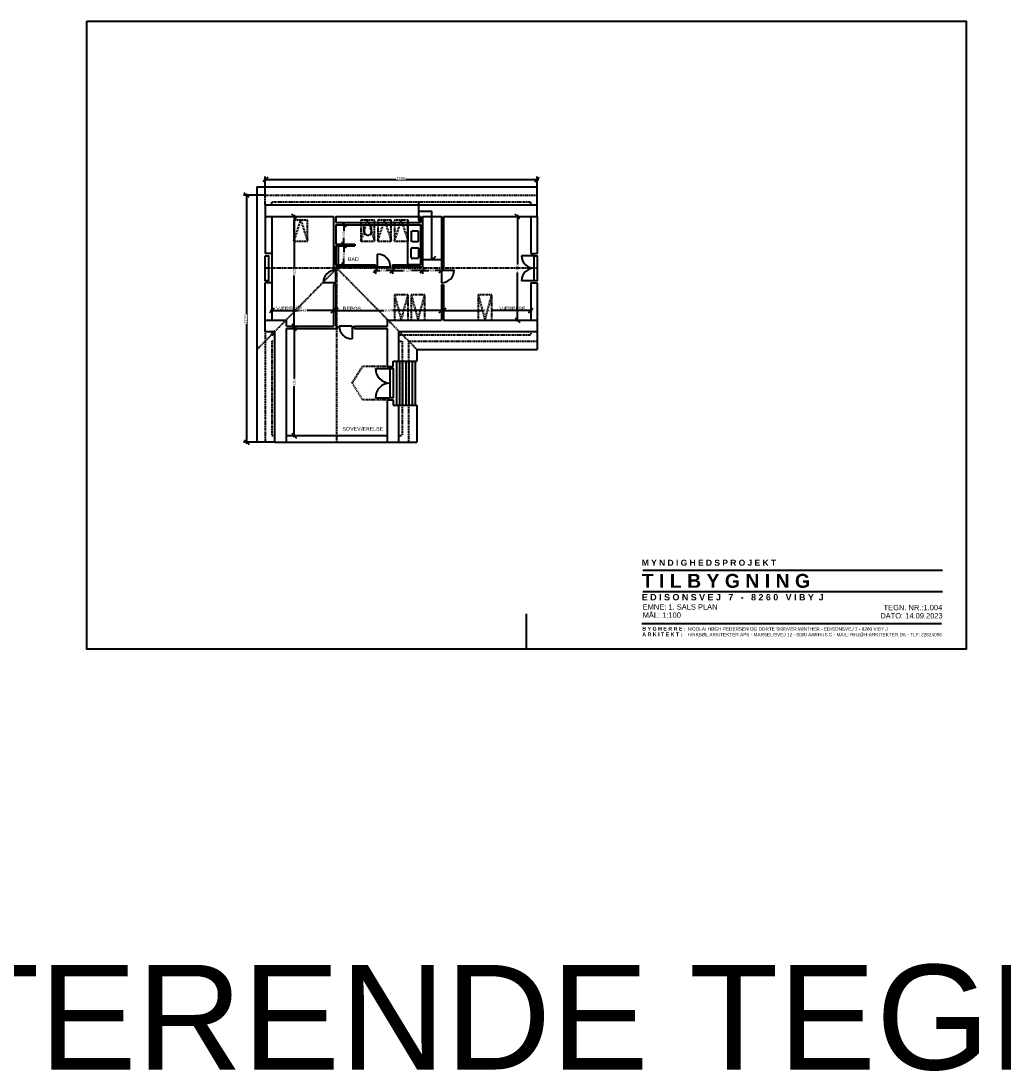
# Model space of a CAD drawing. Header units: millimetres. Extents: x -125028 to 402293, y -1165516 to -1085363.
# Drawn here: x 176238 to 223190, y -1165516 to -1115363 of the extents above; entities that cross this region are included whole.
import ezdxf

# ---------------------------------------------------------------- set-up
doc = ezdxf.new("R2010")
doc.units = ezdxf.units.MM
doc.header["$LTSCALE"] = 100
doc.linetypes.add('DASHED', pattern=[0.75, 0.5, -0.25])
doc.layers.add('A99--M-', color=9, linetype='Continuous', lineweight=9)
for name, color, linetype in [('Døre', 1, 'Continuous'), ('Inventar', 8, 'Continuous'), ('TEKST', 4, 'Continuous'), ('Tekst rum', 161, 'Continuous'), ('Trappe og elevator', 1, 'Continuous'), ('Vinduesglas', 220, 'Continuous'), ('Vinduesrammer', 1, 'Continuous'), ('Vægge meget let', 8, 'Continuous'), ('Vægge tung', 4, 'Continuous')]:
    doc.layers.add(name, color=color, linetype=linetype)
doc.styles.add('Calibri_1', font='calibri.ttf', dxfattribs={"height": 112.5})
doc.dimstyles.new('Diagonal_-_1_5_mm_Calibri', dxfattribs={"dimscale": 304.8, "dimtxt": 132.451698, "dimasz": 0.738189, "dimexe": 0.492126, "dimexo": 0.0625, "dimgap": 0, "dimtad": 1, "dimdec": 0, "dimzin": 0, "dimdsep": 46, "dimtxsty": 'Calibri_1', "dimblk1": 'OBLIQUE', "dimblk2": 'OBLIQUE', "dimsah": 1, "dimcen": 0.09, "dimdle": 0.246063, "dimazin": 0, "dimtfac": 1, "dimtdec": 4, "dimtix": 1, "dimtmove": 2, "dimatfit": 3, "dimfxl": 0.492126, "dimfxlon": 1, "dimtvp": 1, "dimtfill": 1, "dimtolj": 1, "dimtzin": 0, "dimarcsym": 2})

# ---------------------------------------------------------------- blocks, each defined once
blk = doc.blocks.new('_Oblique')
at = {"color": 0, "linetype": 'ByBlock', "lineweight": -2}
blk.add_line((-0.5, -0.5), (0.5, 0.5), dxfattribs=at)
blk = doc.blocks.new('*D2678')
at = {"layer": 'A99--M-', "color": 0, "lineweight": -2, "transparency": 16777216}
for p, q in [((187908, -1123669), (187908, -1122785)), ((200894, -1123669), (200894, -1122785)), ((187832, -1122935), (200968, -1122935))]:
    blk.add_line(p, q, dxfattribs=at)
at = {"layer": 'Defpoints', "color": 0, "transparency": 16777216}
for p in [(200894, -1122935), (187908, -1123688), (200894, -1123688)]:
    blk.add_point(p, dxfattribs=at)
at = {"layer": 'A99--M-', "color": 0, "lineweight": -2, "transparency": 16777216, "xscale": 224.9999999999999, "yscale": 224.9999999999999, "zscale": 224.9999999999999, "rotation": 180}
blk.add_blockref('_Oblique', (187908, -1122935), dxfattribs=at)
at = {"layer": 'A99--M-', "color": 0, "lineweight": -2, "transparency": 16777216, "xscale": 224.9999999999999, "yscale": 224.9999999999999, "zscale": 224.9999999999999}
blk.add_blockref('_Oblique', (200894, -1122935), dxfattribs=at)
at = {"layer": 'A99--M-', "color": 0, "transparency": 16777216, "insert": (194400, -1122877), "char_height": 112.5, "attachment_point": 5, "style": 'Calibri_1', "bg_fill": 3, "box_fill_scale": 1.1, "bg_fill_color": 256, "bg_fill_true_color": 13158600, "bg_fill_transparency": 0}
blk.add_mtext('\\A1;12986', dxfattribs=at)
blk = doc.blocks.new('*D2679')
at = {"layer": 'A99--M-', "color": 0, "lineweight": -2, "transparency": 16777216}
for p, q in [((187888, -1123688), (186866, -1123688)), ((187016, -1123613), (187016, -1135554)), ((187888, -1135479), (186866, -1135479))]:
    blk.add_line(p, q, dxfattribs=at)
at = {"layer": 'Defpoints', "color": 0, "transparency": 16777216}
for p in [(187908, -1123688), (187016, -1135479), (187908, -1135479)]:
    blk.add_point(p, dxfattribs=at)
at = {"layer": 'A99--M-', "color": 0, "lineweight": -2, "transparency": 16777216, "xscale": 224.9999999999999, "yscale": 224.9999999999999, "zscale": 224.9999999999999}
for p, rotation in [((187016, -1123688), 90), ((187016, -1135479), 270)]:
    blk.add_blockref('_Oblique', p, dxfattribs=dict(at, rotation=rotation))
at = {"layer": 'A99--M-', "color": 0, "transparency": 16777216, "insert": (186958, -1129584), "char_height": 112.5, "attachment_point": 5, "rotation": 90, "style": 'Calibri_1', "bg_fill": 3, "box_fill_scale": 1.1, "bg_fill_color": 256, "bg_fill_true_color": 13158600, "bg_fill_transparency": 0}
blk.add_mtext('\\A1;11791', dxfattribs=at)
blk = doc.blocks.new('*D2680')
at = {"layer": 'A99--M-', "color": 0, "lineweight": -2, "transparency": 16777216}
for p, q in [((188142, -1129185), (189519, -1129185)), ((188218, -1129146), (188218, -1129335)), ((191234, -1129185), (189858, -1129185)), ((191160, -1129185), (191160, -1129335))]:
    blk.add_line(p, q, dxfattribs=at)
at = {"layer": 'Defpoints', "color": 0, "transparency": 16777216}
for p in [(188218, -1129127), (188218, -1129185), (191160, -1129185)]:
    blk.add_point(p, dxfattribs=at)
at = {"layer": 'A99--M-', "color": 0, "lineweight": -2, "transparency": 16777216, "xscale": 224.9999999999999, "yscale": 224.9999999999999, "zscale": 224.9999999999999, "rotation": 180}
blk.add_blockref('_Oblique', (188218, -1129185), dxfattribs=at)
at = {"layer": 'A99--M-', "color": 0, "lineweight": -2, "transparency": 16777216, "xscale": 224.9999999999999, "yscale": 224.9999999999999, "zscale": 224.9999999999999}
blk.add_blockref('_Oblique', (191160, -1129185), dxfattribs=at)
at = {"layer": 'A99--M-', "color": 0, "transparency": 16777216, "insert": (189688, -1129185), "char_height": 112.5, "attachment_point": 5, "style": 'Calibri_1', "bg_fill": 3, "box_fill_scale": 1.1, "bg_fill_color": 256, "bg_fill_true_color": 13158600, "bg_fill_transparency": 0}
blk.add_mtext('\\A1;2942', dxfattribs=at)
blk = doc.blocks.new('*D2681')
at = {"layer": 'A99--M-', "color": 0, "lineweight": -2, "transparency": 16777216}
for p, q in [((191204, -1129185), (193613, -1129185)), ((191280, -1129146), (191280, -1129335)), ((196394, -1129185), (193955, -1129185)), ((196318, -1129185), (196318, -1129335))]:
    blk.add_line(p, q, dxfattribs=at)
at = {"layer": 'Defpoints', "color": 0, "transparency": 16777216}
for p in [(191280, -1129127), (191280, -1129185), (196318, -1129185)]:
    blk.add_point(p, dxfattribs=at)
at = {"layer": 'A99--M-', "color": 0, "lineweight": -2, "transparency": 16777216, "xscale": 224.9999999999999, "yscale": 224.9999999999999, "zscale": 224.9999999999999, "rotation": 180}
blk.add_blockref('_Oblique', (191280, -1129185), dxfattribs=at)
at = {"layer": 'A99--M-', "color": 0, "lineweight": -2, "transparency": 16777216, "xscale": 224.9999999999999, "yscale": 224.9999999999999, "zscale": 224.9999999999999}
blk.add_blockref('_Oblique', (196318, -1129185), dxfattribs=at)
at = {"layer": 'A99--M-', "color": 0, "transparency": 16777216, "insert": (193784, -1129185), "char_height": 112.5, "attachment_point": 5, "style": 'Calibri_1', "bg_fill": 3, "box_fill_scale": 1.1, "bg_fill_color": 256, "bg_fill_true_color": 13158600, "bg_fill_transparency": 0}
blk.add_mtext('\\A1;5039', dxfattribs=at)
blk = doc.blocks.new('*D2682')
at = {"layer": 'A99--M-', "color": 0, "lineweight": -2, "transparency": 16777216}
for p, q in [((189286, -1129980), (189286, -1132439)), ((189286, -1130055), (189437, -1130055)), ((189286, -1135244), (189286, -1132785)), ((189286, -1135169), (189437, -1135169))]:
    blk.add_line(p, q, dxfattribs=at)
at = {"layer": 'Defpoints', "color": 0, "transparency": 16777216}
for p in [(189286, -1130055), (189286, -1135169), (189286, -1135169)]:
    blk.add_point(p, dxfattribs=at)
at = {"layer": 'A99--M-', "color": 0, "lineweight": -2, "transparency": 16777216, "xscale": 224.9999999999999, "yscale": 224.9999999999999, "zscale": 224.9999999999999}
for p, rotation in [((189286, -1130055), 90), ((189286, -1135169), 270)]:
    blk.add_blockref('_Oblique', p, dxfattribs=dict(at, rotation=rotation))
at = {"layer": 'A99--M-', "color": 0, "transparency": 16777216, "insert": (189286, -1132612), "char_height": 112.5, "attachment_point": 5, "rotation": 90, "style": 'Calibri_1', "bg_fill": 3, "box_fill_scale": 1.1, "bg_fill_color": 256, "bg_fill_true_color": 13158600, "bg_fill_transparency": 0}
blk.add_mtext('\\A1;5114', dxfattribs=at)
blk = doc.blocks.new('*D2683')
at = {"layer": 'A99--M-', "color": 0, "lineweight": -2, "transparency": 16777216}
for p, q in [((196344, -1129185), (198329, -1129185)), ((196418, -1129146), (196418, -1129335)), ((200658, -1129185), (198673, -1129185)), ((200584, -1129185), (200584, -1129335))]:
    blk.add_line(p, q, dxfattribs=at)
at = {"layer": 'Defpoints', "color": 0, "transparency": 16777216}
for p in [(196418, -1129127), (196418, -1129185), (200584, -1129185)]:
    blk.add_point(p, dxfattribs=at)
at = {"layer": 'A99--M-', "color": 0, "lineweight": -2, "transparency": 16777216, "xscale": 224.9999999999999, "yscale": 224.9999999999999, "zscale": 224.9999999999999, "rotation": 180}
blk.add_blockref('_Oblique', (196418, -1129185), dxfattribs=at)
at = {"layer": 'A99--M-', "color": 0, "lineweight": -2, "transparency": 16777216, "xscale": 224.9999999999999, "yscale": 224.9999999999999, "zscale": 224.9999999999999}
blk.add_blockref('_Oblique', (200584, -1129185), dxfattribs=at)
at = {"layer": 'A99--M-', "color": 0, "transparency": 16777216, "insert": (198501, -1129185), "char_height": 112.5, "attachment_point": 5, "style": 'Calibri_1', "bg_fill": 3, "box_fill_scale": 1.1, "bg_fill_color": 256, "bg_fill_true_color": 13158600, "bg_fill_transparency": 0}
blk.add_mtext('\\A1;4165', dxfattribs=at)
blk = doc.blocks.new('*D2684')
at = {"layer": 'A99--M-', "color": 0, "lineweight": -2, "transparency": 16777216}
for p, q in [((189286, -1124623), (189286, -1127145)), ((189286, -1124698), (189437, -1124698)), ((189286, -1130010), (189286, -1127488)), ((189286, -1129935), (189437, -1129935))]:
    blk.add_line(p, q, dxfattribs=at)
at = {"layer": 'Defpoints', "color": 0, "transparency": 16777216}
for p in [(189286, -1124698), (189286, -1129935), (189286, -1129935)]:
    blk.add_point(p, dxfattribs=at)
at = {"layer": 'A99--M-', "color": 0, "lineweight": -2, "transparency": 16777216, "xscale": 224.9999999999999, "yscale": 224.9999999999999, "zscale": 224.9999999999999}
for p, rotation in [((189286, -1124698), 90), ((189286, -1129935), 270)]:
    blk.add_blockref('_Oblique', p, dxfattribs=dict(at, rotation=rotation))
at = {"layer": 'A99--M-', "color": 0, "transparency": 16777216, "insert": (189286, -1127316), "char_height": 112.5, "attachment_point": 5, "rotation": 90, "style": 'Calibri_1', "bg_fill": 3, "box_fill_scale": 1.1, "bg_fill_color": 256, "bg_fill_true_color": 13158600, "bg_fill_transparency": 0}
blk.add_mtext('\\A1;5237', dxfattribs=at)
blk = doc.blocks.new('*D2685')
at = {"layer": 'A99--M-', "color": 0, "lineweight": -2, "transparency": 16777216}
for p, q in [((199954, -1124623), (199954, -1126998)), ((199954, -1124698), (200105, -1124698)), ((199954, -1129723), (199954, -1127348)), ((199954, -1129648), (200105, -1129648))]:
    blk.add_line(p, q, dxfattribs=at)
at = {"layer": 'Defpoints', "color": 0, "transparency": 16777216}
for p in [(199954, -1124698), (199954, -1129648), (199954, -1129648)]:
    blk.add_point(p, dxfattribs=at)
at = {"layer": 'A99--M-', "color": 0, "lineweight": -2, "transparency": 16777216, "xscale": 224.9999999999999, "yscale": 224.9999999999999, "zscale": 224.9999999999999}
for p, rotation in [((199954, -1124698), 90), ((199954, -1129648), 270)]:
    blk.add_blockref('_Oblique', p, dxfattribs=dict(at, rotation=rotation))
at = {"layer": 'A99--M-', "color": 0, "transparency": 16777216, "insert": (199954, -1127173), "char_height": 112.5, "attachment_point": 5, "rotation": 90, "style": 'Calibri_1', "bg_fill": 3, "box_fill_scale": 1.1, "bg_fill_color": 256, "bg_fill_true_color": 13158600, "bg_fill_transparency": 0}
blk.add_mtext('\\A1;4950', dxfattribs=at)
blk = doc.blocks.new('*D2686')
at = {"layer": 'A99--M-', "color": 0, "lineweight": -2, "transparency": 16777216}
for p, q in [((191665, -1125017), (191665, -1125433)), ((191665, -1125092), (191815, -1125092)), ((191665, -1126104), (191665, -1125688)), ((191665, -1126029), (191815, -1126029))]:
    blk.add_line(p, q, dxfattribs=at)
at = {"layer": 'Defpoints', "color": 0, "transparency": 16777216}
for p in [(191665, -1125092), (191665, -1126029), (191665, -1126029)]:
    blk.add_point(p, dxfattribs=at)
at = {"layer": 'A99--M-', "color": 0, "transparency": 16777216, "insert": (191665, -1125560), "char_height": 112.5, "attachment_point": 5, "rotation": 90, "style": 'Calibri_1', "bg_fill": 3, "box_fill_scale": 1.1, "bg_fill_color": 256, "bg_fill_true_color": 13158600, "bg_fill_transparency": 0}
blk.add_mtext('\\A1;937', dxfattribs=at)
at = {"layer": 'A99--M-', "color": 0, "lineweight": -2, "transparency": 16777216, "xscale": 224.9999999999999, "yscale": 224.9999999999999, "zscale": 224.9999999999999}
for p, rotation in [((191665, -1125092), 90), ((191665, -1126029), 270)]:
    blk.add_blockref('_Oblique', p, dxfattribs=dict(at, rotation=rotation))
blk = doc.blocks.new('*D2687')
at = {"layer": 'A99--M-', "color": 0, "lineweight": -2, "transparency": 16777216}
for p, q in [((191665, -1126034), (191665, -1126431)), ((191665, -1126109), (191815, -1126109)), ((191665, -1127084), (191665, -1126687)), ((191665, -1127009), (191815, -1127009))]:
    blk.add_line(p, q, dxfattribs=at)
at = {"layer": 'Defpoints', "color": 0, "transparency": 16777216}
for p in [(191665, -1126109), (191665, -1127009), (191665, -1127009)]:
    blk.add_point(p, dxfattribs=at)
at = {"layer": 'A99--M-', "color": 0, "transparency": 16777216, "insert": (191665, -1126559), "char_height": 112.5, "attachment_point": 5, "rotation": 90, "style": 'Calibri_1', "bg_fill": 3, "box_fill_scale": 1.1, "bg_fill_color": 256, "bg_fill_true_color": 13158600, "bg_fill_transparency": 0}
blk.add_mtext('\\A1;900', dxfattribs=at)
at = {"layer": 'A99--M-', "color": 0, "lineweight": -2, "transparency": 16777216, "xscale": 224.9999999999999, "yscale": 224.9999999999999, "zscale": 224.9999999999999}
for p, rotation in [((191665, -1126109), 90), ((191665, -1127009), 270)]:
    blk.add_blockref('_Oblique', p, dxfattribs=dict(at, rotation=rotation))
blk = doc.blocks.new('*D2688')
at = {"layer": 'A99--M-', "color": 0, "lineweight": -2, "transparency": 16777216}
for p, q in [((195344, -1127286), (195740, -1127286)), ((195418, -1127286), (195418, -1127436)), ((196394, -1127286), (195997, -1127286)), ((196318, -1127286), (196318, -1127436))]:
    blk.add_line(p, q, dxfattribs=at)
at = {"layer": 'Defpoints', "color": 0, "transparency": 16777216}
for p in [(195418, -1127286), (195418, -1127286), (196318, -1127286)]:
    blk.add_point(p, dxfattribs=at)
at = {"layer": 'A99--M-', "color": 0, "transparency": 16777216, "insert": (195868, -1127286), "char_height": 112.5, "attachment_point": 5, "style": 'Calibri_1', "bg_fill": 3, "box_fill_scale": 1.1, "bg_fill_color": 256, "bg_fill_true_color": 13158600, "bg_fill_transparency": 0}
blk.add_mtext('\\A1;900', dxfattribs=at)
at = {"layer": 'A99--M-', "color": 0, "lineweight": -2, "transparency": 16777216, "xscale": 224.9999999999999, "yscale": 224.9999999999999, "zscale": 224.9999999999999, "rotation": 180}
blk.add_blockref('_Oblique', (195418, -1127286), dxfattribs=at)
at = {"layer": 'A99--M-', "color": 0, "lineweight": -2, "transparency": 16777216, "xscale": 224.9999999999999, "yscale": 224.9999999999999, "zscale": 224.9999999999999}
blk.add_blockref('_Oblique', (196318, -1127286), dxfattribs=at)
blk = doc.blocks.new('*D2689')
at = {"layer": 'A99--M-', "color": 0, "lineweight": -2, "transparency": 16777216}
for p, q in [((193906, -1127286), (194532, -1127286)), ((193982, -1127286), (193982, -1127436)), ((195494, -1127286), (194868, -1127286)), ((195418, -1127286), (195418, -1127436))]:
    blk.add_line(p, q, dxfattribs=at)
at = {"layer": 'Defpoints', "color": 0, "transparency": 16777216}
for p in [(193982, -1127286), (193982, -1127286), (195418, -1127286)]:
    blk.add_point(p, dxfattribs=at)
at = {"layer": 'A99--M-', "color": 0, "lineweight": -2, "transparency": 16777216, "xscale": 224.9999999999999, "yscale": 224.9999999999999, "zscale": 224.9999999999999, "rotation": 180}
blk.add_blockref('_Oblique', (193982, -1127286), dxfattribs=at)
at = {"layer": 'A99--M-', "color": 0, "lineweight": -2, "transparency": 16777216, "xscale": 224.9999999999999, "yscale": 224.9999999999999, "zscale": 224.9999999999999}
blk.add_blockref('_Oblique', (195418, -1127286), dxfattribs=at)
at = {"layer": 'A99--M-', "color": 0, "transparency": 16777216, "insert": (194700, -1127286), "char_height": 112.5, "attachment_point": 5, "style": 'Calibri_1', "bg_fill": 3, "box_fill_scale": 1.1, "bg_fill_color": 256, "bg_fill_true_color": 13158600, "bg_fill_transparency": 0}
blk.add_mtext('\\A1;1437', dxfattribs=at)
blk = doc.blocks.new('*D2690')
at = {"layer": 'A99--M-', "color": 0, "lineweight": -2, "transparency": 16777216}
for p, q in [((193096, -1127286), (193403, -1127286)), ((193172, -1127286), (193172, -1127436)), ((194056, -1127286), (193660, -1127286)), ((193982, -1127286), (193982, -1127436))]:
    blk.add_line(p, q, dxfattribs=at)
at = {"layer": 'Defpoints', "color": 0, "transparency": 16777216}
blk.add_point((193982, -1127286), dxfattribs=at)
at = {"layer": 'A99--M-', "color": 0, "transparency": 16777216, "insert": (193532, -1127286), "char_height": 112.5, "attachment_point": 5, "style": 'Calibri_1', "bg_fill": 3, "box_fill_scale": 1.1, "bg_fill_color": 256, "bg_fill_true_color": 13158600, "bg_fill_transparency": 0}
blk.add_mtext('\\A1;810', dxfattribs=at)
at = {"layer": 'Defpoints', "color": 0, "transparency": 16777216}
blk.add_point((193172, -1127286), dxfattribs=at)
blk.add_point((193172, -1127286), dxfattribs=at)
at = {"layer": 'A99--M-', "color": 0, "lineweight": -2, "transparency": 16777216, "xscale": 224.9999999999999, "yscale": 224.9999999999999, "zscale": 224.9999999999999, "rotation": 180}
blk.add_blockref('_Oblique', (193172, -1127286), dxfattribs=at)
at = {"layer": 'A99--M-', "color": 0, "lineweight": -2, "transparency": 16777216, "xscale": 224.9999999999999, "yscale": 224.9999999999999, "zscale": 224.9999999999999}
blk.add_blockref('_Oblique', (193982, -1127286), dxfattribs=at)
blk = doc.blocks.new('Håndvask')
at = {"layer": 'Inventar'}
for p, q in [((0, -230), (0, 230)), ((20, 250), (300, 250)), ((350, 200), (350, -200)), ((300, -250), (20, -250))]:
    blk.add_line(p, q, dxfattribs=at)
for centre, radius, start, end in [((20, 230), 20, 90, 180), ((300, 200), 50, 0, 90), ((20, -230), 20, 180, 270), ((300, -200), 50, 270, 0)]:
    blk.add_arc(centre, radius, start, end, dxfattribs=at)

msp = doc.modelspace()

# ---------------------------------------------------------------- linework, layer by layer
for p, q in [((205942.8, -1141590.1), (220254.8, -1141590.1)), ((205937.3, -1142607.9), (220249.3, -1142607.9)), ((205897.8, -1144135.8), (220209.8, -1144135.8))]:
    msp.add_line(p, q)
at = {"layer": 'Døre'}
for p, q in [((193271.5, -1127109), (193271.5, -1126499)), ((191279.5, -1127869), (191279.5, -1127259)), ((193271.5, -1127109), (193881.5, -1127109)), ((191279.5, -1127869), (190669.5, -1127869)), ((192049.5, -1129935), (191439.5, -1129935)), ((192049.5, -1129935), (192049.5, -1130545)), ((193167.5, -1131958), (193867.5, -1131958)), ((193167.5, -1133358), (193867.5, -1133358))]:
    msp.add_line(p, q, dxfattribs=at)
for centre, radius, start, end in [((193271.5, -1127109), 610, 0, 90), ((191279.5, -1127869), 610, 90, 180), ((192049.5, -1129935), 610, 180, 270), ((193867.5, -1131958), 700, 180, 270), ((193867.5, -1133358), 700, 90, 180)]:
    msp.add_arc(centre, radius, start, end, dxfattribs=at)
at = {"layer": 'Inventar'}
for p, q in [((192615.2, -1125406.7), (192615.2, -1125092)), ((192615.2, -1125092), (192985.8, -1125092)), ((192985.8, -1125406.7), (192985.8, -1125092))]:
    msp.add_line(p, q, dxfattribs=at)
msp.add_lwpolyline([(194718.5, -1125092), (195318.5, -1125092), (195318.5, -1127009), (194718.5, -1127009)], close=True, dxfattribs=at)
msp.add_arc((192800.5, -1125406.7), 185.3, 180.00007, 0.00007, dxfattribs=at)
at = {"layer": 'Trappe og elevator'}
for p, q in [((195228.5, -1123998), (195228.5, -1124898)), ((195228.5, -1124448), (195868.5, -1124448)), ((195228.5, -1124898), (195418.5, -1124898)), ((195868.5, -1126774), (195868.5, -1124448)), ((196318.5, -1126774), (195418.5, -1126774)), ((195868.5, -1126774), (196045.3, -1126597.2))]:
    msp.add_line(p, q, dxfattribs=at)
at = {"layer": 'Vinduesglas'}
for points in [[(200743.5, -1126573), (200893.5, -1126573), (200893.5, -1127773), (200743.5, -1127773)], [(193867.5, -1131958), (194017.5, -1131958), (194017.5, -1133358), (193867.5, -1133358)]]:
    msp.add_lwpolyline(points, close=True, dxfattribs=at)
at = {"layer": 'Vinduesrammer', "linetype": 'DASHED'}
for p, q in [((192475.5, -1125879), (192800.5, -1124879)), ((192800.5, -1124879), (193125.5, -1125879)), ((193275.5, -1125879), (193600.5, -1124879)), ((193600.5, -1124879), (193925.5, -1125879)), ((194075.5, -1125879), (194400.5, -1124879)), ((194400.5, -1124879), (194725.5, -1125879))]:
    msp.add_line(p, q, dxfattribs=at)
for points in [[(192475.5, -1125879), (193125.5, -1125879), (193125.5, -1124879), (192475.5, -1124879)], [(193275.5, -1125879), (193925.5, -1125879), (193925.5, -1124879), (193275.5, -1124879)], [(194075.5, -1125879), (194725.5, -1125879), (194725.5, -1124879), (194075.5, -1124879)], [(194075.5, -1129648), (194725.5, -1129648), (194725.5, -1128448), (194075.5, -1128448)], [(194875.5, -1129648), (195525.5, -1129648), (195525.5, -1128448), (194875.5, -1128448)], [(198075.5, -1129648), (198725.5, -1129648), (198725.5, -1128448), (198075.5, -1128448)]]:
    msp.add_lwpolyline(points, close=True, dxfattribs=at)
at = {"layer": 'Vægge meget let'}
for p, q in [((187507.5, -1123288), (187507.5, -1135479)), ((187507.5, -1123288), (200893.5, -1123288)), ((188217.5, -1126473), (188217.5, -1127873)), ((200893.5, -1130198), (200893.5, -1131058)), ((195152.5, -1131058), (200893.5, -1131058)), ((195152.5, -1131058), (195152.5, -1131608)), ((194167.5, -1131608), (194167.5, -1133708)), ((194292.5, -1131608), (195152.5, -1131608)), ((194317.5, -1131608), (194317.5, -1133708)), ((194467.5, -1131608), (194467.5, -1133708)), ((194617.5, -1131608), (194617.5, -1133708)), ((194767.5, -1131608), (194767.5, -1133708)), ((194917.5, -1131608), (194917.5, -1133708)), ((195067.5, -1131608), (195067.5, -1133708)), ((194292.5, -1133708), (195152.5, -1133708)), ((195152.5, -1133708), (195152.5, -1135479)), ((194292.5, -1135479), (195152.5, -1135479)), ((200383.6, -1145363), (200383.6, -1143677))]:
    msp.add_line(p, q, dxfattribs=at)
at = {"layer": 'Vægge meget let', "linetype": 'DASHED'}
for p, q in [((187907.5, -1123688), (200893.5, -1123688)), ((188217.5, -1123998), (200583.5, -1123998)), ((188217.5, -1124148), (188217.5, -1123998)), ((200583.5, -1124148), (200583.5, -1123998)), ((187907.5, -1130198), (187907.5, -1135479)), ((188217.5, -1130348), (188217.5, -1130198)), ((188217.5, -1130348), (188367.5, -1130348)), ((194292.5, -1130348), (200583.5, -1130348)), ((200583.5, -1130198), (200583.5, -1130348)), ((188217.5, -1130658), (188217.5, -1135169)), ((188217.5, -1130658), (188367.5, -1130658)), ((194292.5, -1130658), (194442.5, -1130658)), ((194442.5, -1130658), (194442.5, -1135169)), ((194752.5, -1130658), (194752.5, -1135479)), ((194752.5, -1130658), (200893.5, -1130658)), ((192049.5, -1132658), (192549.5, -1131858)), ((193742.5, -1131858), (192549.5, -1131858)), ((192049.5, -1132658), (192549.5, -1133458)), ((193742.5, -1133458), (192549.5, -1133458)), ((188217.5, -1135169), (188367.5, -1135169)), ((194292.5, -1135169), (194442.5, -1135169))]:
    msp.add_line(p, q, dxfattribs=at)
at = {"layer": 'Vægge meget let'}
msp.add_lwpolyline([(191279.5, -1126109), (191379.5, -1126109), (191379.5, -1127009), (191279.5, -1127009)], close=True, dxfattribs=at)
at = {"layer": 'Vægge tung'}
for p, q in [((187907.5, -1124148), (187907.5, -1126473)), ((187907.5, -1124148), (200893.5, -1124148)), ((200893.5, -1124698), (200893.5, -1124148)), ((187907.5, -1124698), (191159.5, -1124698)), ((188217.5, -1124698), (188217.5, -1126473)), ((191159.5, -1124698), (191159.5, -1127159)), ((191279.5, -1124698), (191279.5, -1124992)), ((191279.5, -1124698), (195318.5, -1124698)), ((195318.5, -1124698), (195318.5, -1124992)), ((195418.5, -1124698), (195418.5, -1127109)), ((195418.5, -1124698), (196318.5, -1124698)), ((196318.5, -1124698), (196318.5, -1127159)), ((196418.5, -1124698), (196418.5, -1127159)), ((196418.5, -1124698), (200893.5, -1124698)), ((200583.5, -1124698), (200583.5, -1126473)), ((200893.5, -1124698), (200893.5, -1126473)), ((191279.5, -1124992), (195318.5, -1124992)), ((191279.5, -1125092), (191279.5, -1126029)), ((191279.5, -1125092), (195318.5, -1125092)), ((195318.5, -1125092), (195318.5, -1127009)), ((191279.5, -1126029), (192179.5, -1126029)), ((191279.5, -1126109), (191279.5, -1127009)), ((191279.5, -1126109), (192179.5, -1126109)), ((192179.5, -1126029), (192179.5, -1126109)), ((200583.5, -1126473), (200893.5, -1126473)), ((191279.5, -1127159), (191159.5, -1127159)), ((191279.5, -1127009), (193171.5, -1127009)), ((191279.5, -1127109), (191279.5, -1127159)), ((191279.5, -1127109), (193171.5, -1127109)), ((193171.5, -1127009), (193171.5, -1127109)), ((193981.5, -1127009), (193981.5, -1127109)), ((193981.5, -1127009), (195318.5, -1127009)), ((193981.5, -1127109), (195418.5, -1127109)), ((188217.5, -1127873), (188217.5, -1129648)), ((200583.5, -1127873), (200583.5, -1129648)), ((200583.5, -1127873), (200893.5, -1127873)), ((200893.5, -1127873), (200893.5, -1129648)), ((191159.5, -1127969), (191159.5, -1129935)), ((191279.5, -1127969), (191159.5, -1127969)), ((191279.5, -1127969), (191279.5, -1129935)), ((196318.5, -1127969), (196318.5, -1129648)), ((196318.5, -1127969), (196418.5, -1127969)), ((196418.5, -1127969), (196418.5, -1129648)), ((188917.5, -1129935), (188917.5, -1129648)), ((188917.5, -1129935), (191159.5, -1129935)), ((191279.5, -1129935), (191339.5, -1129935)), ((191339.5, -1129935), (191339.5, -1130055)), ((192149.5, -1129935), (192149.5, -1130055)), ((192149.5, -1129935), (193742.5, -1129935)), ((193742.5, -1129935), (193742.5, -1129648)), ((193742.5, -1129648), (196318.5, -1129648)), ((196418.5, -1129648), (200893.5, -1129648)), ((200893.5, -1129648), (200893.5, -1130198)), ((188367.5, -1135479), (188367.5, -1130198)), ((188917.5, -1130055), (191339.5, -1130055)), ((188917.5, -1135479), (188917.5, -1130055)), ((192149.5, -1130055), (193742.5, -1130055)), ((193742.5, -1131858), (193742.5, -1130055)), ((194292.5, -1131608), (194292.5, -1130198)), ((194292.5, -1130198), (200893.5, -1130198)), ((193742.5, -1131858), (194017.5, -1131858)), ((194017.5, -1131608), (194292.5, -1131608)), ((194017.5, -1131858), (194017.5, -1131608)), ((193742.5, -1135479), (193742.5, -1133458)), ((193742.5, -1133458), (194017.5, -1133458)), ((194017.5, -1133458), (194017.5, -1133708)), ((194017.5, -1133708), (194292.5, -1133708)), ((194292.5, -1135479), (194292.5, -1133708)), ((188917.5, -1135169), (193742.5, -1135169)), ((188367.5, -1135479), (194292.5, -1135479))]:
    msp.add_line(p, q, dxfattribs=at)

# ---------------------------------------------------------------- block references
at = {"layer": 'Inventar', "xscale": -1, "rotation": 7.01695216331899e-05}
msp.add_blockref('Håndvask', (195218.5, -1125650.5), dxfattribs=at)
at = {"layer": 'Inventar', "rotation": 179.9999298304784}
msp.add_blockref('Håndvask', (195218.5, -1126450.5), dxfattribs=at)

# ---------------------------------------------------------------- texts
at = {"layer": 'TEKST', "width": 58889.232, "attachment_point": 1}
for s, insert, char_height in [('{\\fArial|b1|i0|c0|p34;M Y N D I G H E D S P R O J E K T}', (205890.8, -1141094), 288), ('{\\fArial|b1|i0|c0|p34;\\H1.001x;T I L B Y G N I N G}', (205890.8, -1141771.7), 663.2), ('{\\fArial|b1|i0|c0|p34;\\H1.056x;E D I S O N S V E J   7   -   8 2 6 0   V I B Y  J \\H0.947x;  \\H1.028x; }', (205890.8, -1142733.4), 288), ('{\\fArial|b0|i0|c0|p34;EMNE: 1. SALS PLAN}', (205929.8, -1143222.1), 256), ('{\\fArial|b0|i0|c0|p34;TEGN. NR.:1.004} ', (217437.1, -1143251.9), 256), ('{\\fArial|b0|i0|c0|p34;MÅL: 1:100}', (205929.8, -1143612.6), 256), ('{\\fArial|b0|i0|c0|p34;DATO: 14.09.2023}', (217281, -1143642.5), 256)]:
    msp.add_mtext(s, dxfattribs=dict(at, insert=insert, char_height=char_height))
at = {"layer": 'Tekst rum', "attachment_point": 1}
for s, width, insert, char_height in [('{\\fArial|b0|i0|c0|p34;SOVEVÆRELSE}', 2883, (191593.8, -1134754), 180), ('{\\fArial|b0|i0|c0|p34;NB: ALLE MÅL SKAL EFTERGÅS PÅ STEDET - DA PROJEKTET ER TEGNET UD FRA EKSISTERENDE TEGNINGER}', 557730.354, (-125601.4, -1160445.1), 5000)]:
    msp.add_mtext_dynamic_manual_height_columns(s, width=width, gutter_width=1, heights=[0], dxfattribs=dict(at, insert=insert, char_height=char_height))
at = {"layer": 'Tekst rum', "char_height": 180, "width": 20838.711, "attachment_point": 1}
for s, insert in [('{\\fArial|b1|i0|c0|p34;B Y G H E R R E :^I\\fArial|b0|i0|c0|p34;\\H0.88889x;NICOLAI HØGH PEDERSEN OG DORTE SKRIVER WINTHER - EDISONSVEJ 7 - 8260 VIBY J}', (205912.3, -1144301.9)), ('{\\fArial|b1|i0|c0|p34;A R K I T E K T : }^I{\\fArial|b0|i0|c0|p34;\\H0.88889x;HINKBØL ARKITEKTER APS - MARSELISVEJ 12 - 8000 AARHUS C - MAIL: RHJ@H-ARKITEKTER.DK - TLF: 22624096}', (205912.3, -1144570.3))]:
    msp.add_mtext(s, dxfattribs=dict(at, insert=insert))

# ---------------------------------------------------------------- next in the draw order: dimensions: what is measured, and where the dimension line sits
at = {"layer": 'A99--M-'}
dim = msp.add_linear_dim(base=(200893.5, -1122935), p1=(187907.5, -1123688), p2=(200893.5, -1123688), dimstyle='Diagonal_-_1_5_mm_Calibri', override={"dimpost": '<>', "dimfxl": 1459.172368}, dxfattribs=at)
dim.commit()
dim.dimension.update_dxf_attribs({"geometry": '*D2678', "text_midpoint": (194400.5, -1122877.4)})
for base, p1, p2, picture, middle in [((191664.5, -1126029), (191664.5, -1125092), (191664.5, -1126029), '*D2686', (191664.5, -1125560.5)), ((189286.5, -1135169), (189286.5, -1130055), (189286.5, -1135169), '*D2682', (189286.5, -1132612))]:
    dim = msp.add_linear_dim(base=base, p1=p1, p2=p2, angle=90, dimstyle='Diagonal_-_1_5_mm_Calibri', override={"dimpost": '<>', "dimfxl": 1459.172368}, dxfattribs=at)
    dim.commit()
    dim.dimension.update_dxf_attribs({"geometry": picture, "text_midpoint": middle, "dimtype": 160})
dim = msp.add_linear_dim(base=(195418.5, -1127285.6), p1=(196318.5, -1127285.6), p2=(195418.5, -1127285.6), dimstyle='Diagonal_-_1_5_mm_Calibri', override={"dimpost": '<>', "dimfxl": 1459.172368}, dxfattribs=at)
dim.commit()
dim.dimension.update_dxf_attribs({"geometry": '*D2688', "text_midpoint": (195868.5, -1127285.6), "dimtype": 160})

# ---------------------------------------------------------------- next in the draw order: linework, layer by layer
at = {"layer": 'Døre'}
for q in [(196318.5, -1127869), (196928.5, -1127259)]:
    msp.add_line((196318.5, -1127259), q, dxfattribs=at)
msp.add_arc((196318.5, -1127259), 610, 270, 0, dxfattribs=at)
at = {"layer": 'Vægge meget let'}
msp.add_line((200893.5, -1124148), (200893.5, -1123288), dxfattribs=at)
at = {"layer": 'Vægge tung'}
msp.add_line((196318.5, -1127159), (196418.5, -1127159), dxfattribs=at)

# ---------------------------------------------------------------- next in the draw order: dimensions: what is measured, and where the dimension line sits
at = {"layer": 'A99--M-'}
dim = msp.add_linear_dim(base=(187015.5, -1135479), p1=(187907.5, -1123688), p2=(187907.5, -1135479), angle=90, dimstyle='Diagonal_-_1_5_mm_Calibri', override={"dimpost": '<>', "dimfxl": 1459.172368}, dxfattribs=at)
dim.commit()
dim.dimension.update_dxf_attribs({"geometry": '*D2679', "text_midpoint": (186957.9, -1129583.5)})
dim = msp.add_linear_dim(base=(191664.5, -1127009), p1=(191664.5, -1126109), p2=(191664.5, -1127009), angle=90, dimstyle='Diagonal_-_1_5_mm_Calibri', override={"dimpost": '<>', "dimfxl": 1459.172368}, dxfattribs=at)
dim.commit()
dim.dimension.update_dxf_attribs({"geometry": '*D2687', "text_midpoint": (191664.5, -1126559), "dimtype": 160})
dim = msp.add_linear_dim(base=(193981.5, -1127285.6), p1=(195418.5, -1127285.6), p2=(193981.5, -1127285.6), dimstyle='Diagonal_-_1_5_mm_Calibri', override={"dimpost": '<>', "dimfxl": 1459.172368}, dxfattribs=at)
dim.commit()
dim.dimension.update_dxf_attribs({"geometry": '*D2689', "text_midpoint": (194700, -1127285.6), "dimtype": 160})

# ---------------------------------------------------------------- next in the draw order: linework, layer by layer
at = {"layer": 'Vinduesglas'}
msp.add_lwpolyline([(187907.5, -1126573), (188057.5, -1126573), (188057.5, -1127773), (187907.5, -1127773)], close=True, dxfattribs=at)
at = {"layer": 'Vægge meget let', "linetype": 'DASHED'}
msp.add_line((187907.5, -1124148), (187907.5, -1123688), dxfattribs=at)
at = {"layer": 'Vægge meget let'}
msp.add_line((188367.5, -1135479), (187507.5, -1135479), dxfattribs=at)
at = {"layer": 'Vægge tung'}
for p, q in [((188217.5, -1126473), (187907.5, -1126473)), ((188217.5, -1127873), (187907.5, -1127873)), ((187907.5, -1129648), (188917.5, -1129648)), ((187907.5, -1130198), (188367.5, -1130198))]:
    msp.add_line(p, q, dxfattribs=at)

# ---------------------------------------------------------------- next in the draw order: texts
at = {"layer": 'Tekst rum', "insert": (191852.8, -1126652), "char_height": 180, "attachment_point": 1}
msp.add_mtext_dynamic_manual_height_columns('{\\fArial|b0|i0|c0|p34;BAD}', width=2883, gutter_width=1, heights=[0], dxfattribs=at)

# ---------------------------------------------------------------- next in the draw order: dimensions: what is measured, and where the dimension line sits
at = {"layer": 'A99--M-'}
for base, p1, p2, picture, middle in [((193171.5, -1127285.6), (193981.5, -1127285.6), (193171.5, -1127285.6), '*D2690', (193531.5, -1127285.6)), ((188217.5, -1129184.6), (191159.5, -1129184.6), (188217.5, -1129127), '*D2680', (189688.5, -1129184.6))]:
    dim = msp.add_linear_dim(base=base, p1=p1, p2=p2, dimstyle='Diagonal_-_1_5_mm_Calibri', override={"dimpost": '<>', "dimfxl": 1459.172368}, dxfattribs=at)
    dim.commit()
    dim.dimension.update_dxf_attribs({"geometry": picture, "text_midpoint": middle, "dimtype": 160})

# ---------------------------------------------------------------- next in the draw order: linework, layer by layer
at = {"layer": 'Vægge tung'}
msp.add_line((187907.5, -1130198), (187907.5, -1127873), dxfattribs=at)

# ---------------------------------------------------------------- next in the draw order: dimensions: what is measured, and where the dimension line sits
at = {"layer": 'A99--M-'}
dim = msp.add_linear_dim(base=(189286.5, -1129935), p1=(189286.5, -1124698), p2=(189286.5, -1129935), angle=90, dimstyle='Diagonal_-_1_5_mm_Calibri', override={"dimpost": '<>', "dimfxl": 1459.172368}, dxfattribs=at)
dim.commit()
dim.dimension.update_dxf_attribs({"geometry": '*D2684', "text_midpoint": (189286.5, -1127316.5), "dimtype": 160})
dim = msp.add_linear_dim(base=(191279.5, -1129184.6), p1=(196318.5, -1129184.6), p2=(191279.5, -1129127), dimstyle='Diagonal_-_1_5_mm_Calibri', override={"dimpost": '<>', "dimfxl": 1459.172368}, dxfattribs=at)
dim.commit()
dim.dimension.update_dxf_attribs({"geometry": '*D2681', "text_midpoint": (193784, -1129184.6), "dimtype": 160})

# ---------------------------------------------------------------- next in the draw order: linework, layer by layer
at = {"layer": 'Vinduesrammer', "linetype": 'DASHED'}
for p, q in [((189275.5, -1125879), (189600.5, -1124879)), ((189600.5, -1124879), (189925.5, -1125879)), ((194075.5, -1128448), (194400.5, -1129648)), ((194400.5, -1129648), (194725.5, -1128448)), ((194875.5, -1128448), (195200.5, -1129648)), ((195200.5, -1129648), (195525.5, -1128448))]:
    msp.add_line(p, q, dxfattribs=at)
msp.add_lwpolyline([(189275.5, -1125879), (189925.5, -1125879), (189925.5, -1124879), (189275.5, -1124879)], close=True, dxfattribs=at)
at = {"layer": 'Vægge meget let', "linetype": 'DASHED'}
for p, q in [((191330, -1127173), (187507.5, -1131058)), ((191330, -1135479), (191330, -1127173)), ((191330, -1127173), (195152.5, -1131058))]:
    msp.add_line(p, q, dxfattribs=at)

# ---------------------------------------------------------------- next in the draw order: texts
at = {"layer": 'Tekst rum', "char_height": 180, "attachment_point": 1}
for s, insert in [('{\\fArial|b0|i0|c0|p34;VÆRELSE}', (188430.8, -1129013)), ('{\\fArial|b0|i0|c0|p34;REPOS}', (191601.8, -1129013))]:
    msp.add_mtext_dynamic_manual_height_columns(s, width=2883, gutter_width=1, heights=[0], dxfattribs=dict(at, insert=insert))

# ---------------------------------------------------------------- next in the draw order: dimensions: what is measured, and where the dimension line sits
at = {"layer": 'A99--M-'}
dim = msp.add_linear_dim(base=(196418.5, -1129184.6), p1=(200583.5, -1129184.6), p2=(196418.5, -1129127), dimstyle='Diagonal_-_1_5_mm_Calibri', override={"dimpost": '<>', "dimfxl": 1459.172368}, dxfattribs=at)
dim.commit()
dim.dimension.update_dxf_attribs({"geometry": '*D2683', "text_midpoint": (198501, -1129184.6), "dimtype": 160})

# ---------------------------------------------------------------- next in the draw order: linework, layer by layer
at = {"layer": 'Vinduesrammer', "linetype": 'DASHED'}
for p, q in [((198075.5, -1128448), (198400.5, -1129648)), ((198400.5, -1129648), (198725.5, -1128448))]:
    msp.add_line(p, q, dxfattribs=at)

# ---------------------------------------------------------------- next in the draw order: dimensions: what is measured, and where the dimension line sits
at = {"layer": 'A99--M-'}
dim = msp.add_linear_dim(base=(199954.5, -1129648), p1=(199954.5, -1124698), p2=(199954.5, -1129648), angle=90, dimstyle='Diagonal_-_1_5_mm_Calibri', override={"dimpost": '<>', "dimfxl": 1459.172368}, dxfattribs=at)
dim.commit()
dim.dimension.update_dxf_attribs({"geometry": '*D2685', "text_midpoint": (199954.5, -1127173), "dimtype": 160})

# ---------------------------------------------------------------- next in the draw order: linework, layer by layer
msp.add_lwpolyline([(179383.6, -1115363), (221383.6, -1115363), (221383.6, -1145363), (179383.6, -1145363), (179383.6, -1115363)])
at = {"layer": 'Døre'}
for p, q in [((200743.5, -1126573), (200143.5, -1126573)), ((200743.5, -1127773), (200143.5, -1127773))]:
    msp.add_line(p, q, dxfattribs=at)
for centre, start, end in [((200743.5, -1126573), 180, 270), ((200743.5, -1127773), 90, 180)]:
    msp.add_arc(centre, 600, start, end, dxfattribs=at)
at = {"layer": 'Vægge meget let', "linetype": 'DASHED'}
msp.add_line((200893.5, -1127173), (187907.5, -1127173), dxfattribs=at)

# ---------------------------------------------------------------- next in the draw order: texts
at = {"layer": 'Tekst rum', "insert": (199089.8, -1129013), "char_height": 180, "attachment_point": 1}
msp.add_mtext_dynamic_manual_height_columns('{\\fArial|b0|i0|c0|p34;VÆRELSE}', width=2883, gutter_width=1, heights=[0], dxfattribs=at)

doc.saveas('drawing.dxf')
